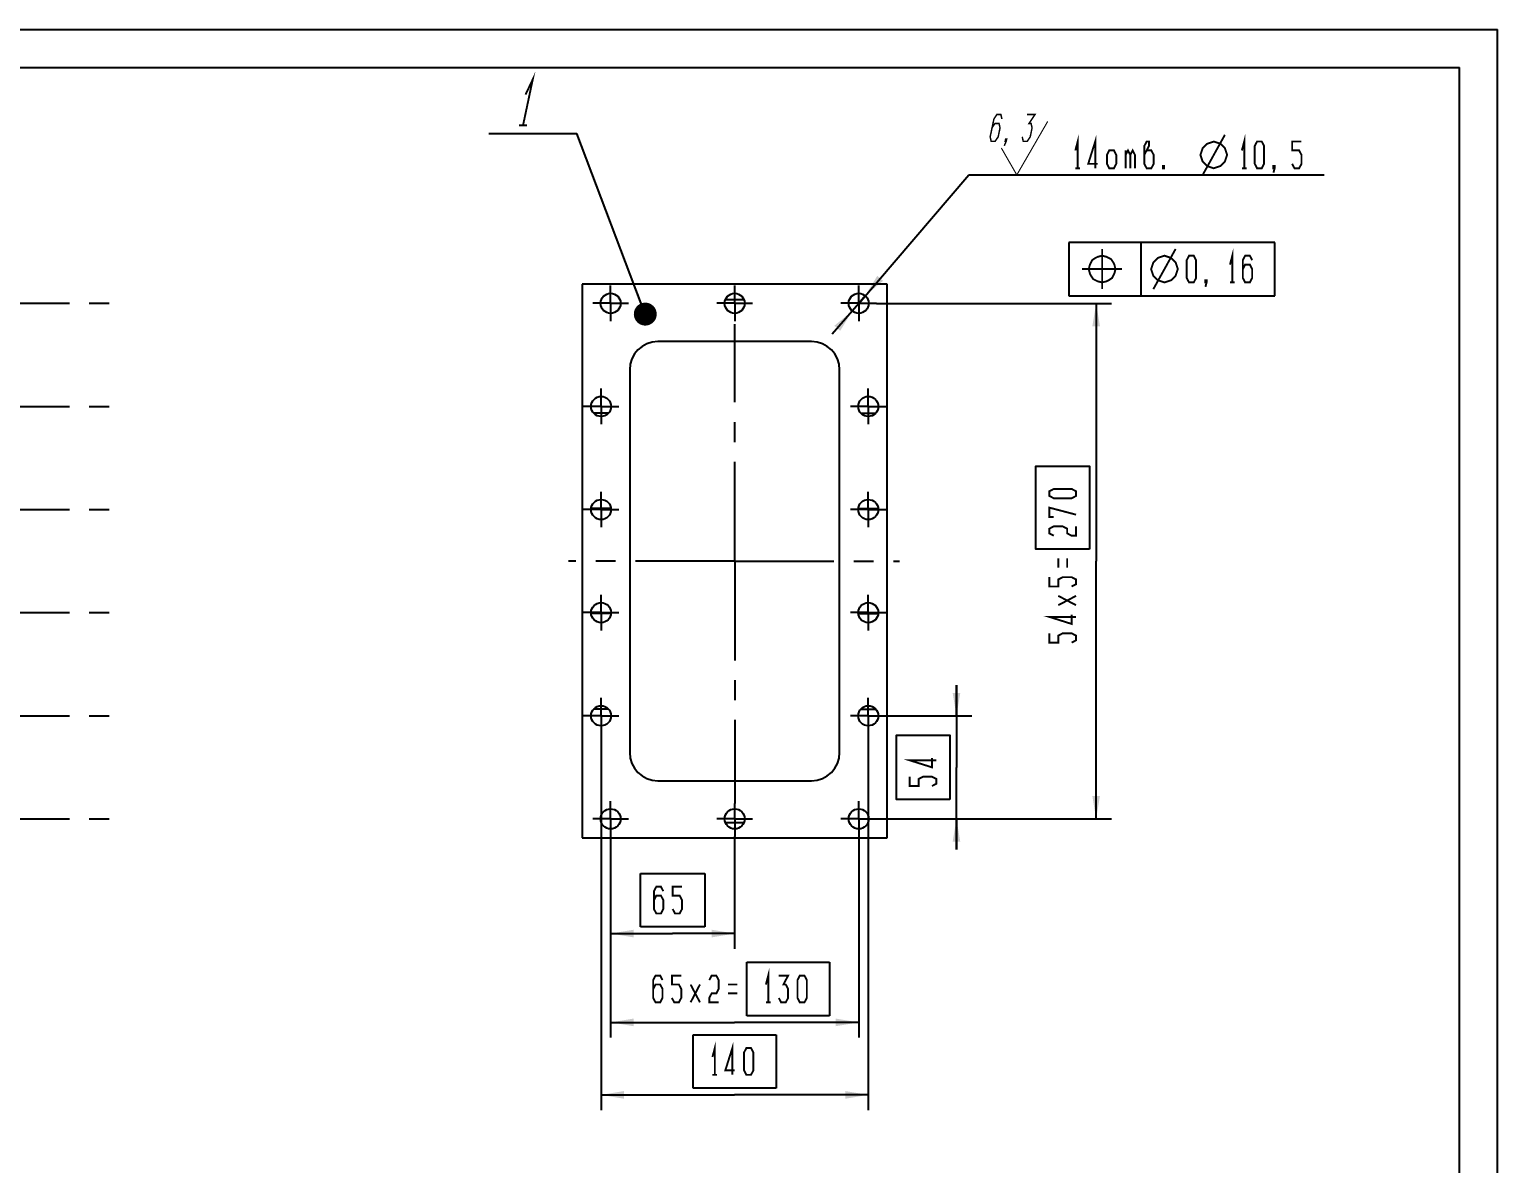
# Model space of a CAD drawing. Header units: millimetres. Extents: x 0 to 630, y 0 to 297.
# Drawn here: x 437.6 to 630, y 148.5 to 297 of the extents above; entities that cross this region are included whole.
import ezdxf

# ---------------------------------------------------------------- set-up
doc = ezdxf.new("R2010")
doc.units = ezdxf.units.MM
doc.header["$LTSCALE"] = 34.65
doc.linetypes.add('CENTER', pattern=[0.6, 0.375, -0.075, 0.075, -0.075])
doc.layers.get('0').update_dxf_attribs({"linetype": 'CONTINUOUS'})
for name, color, linetype in [('ALL_AXIS', 7, 'CONTINUOUS'), ('ALL_DIMENSIONS', 7, 'CONTINUOUS'), ('ALL_GTOL', 7, 'CONTINUOUS'), ('ALL_SURF_FIN', 7, 'CONTINUOUS')]:
    doc.layers.add(name, color=color, linetype=linetype)
doc.styles.get("Standard").update_dxf_attribs({"font": 'txt', "width": 0.7})
doc.dimstyles.new('DIMSTYLE_1', dxfattribs={"dimtxt": 3.5, "dimasz": 3, "dimexe": 0.18, "dimexo": 0.0625, "dimgap": 0.09, "dimtad": 1, "dimtih": 1, "dimtoh": 1, "dimdec": 5, "dimlfac": 4, "dimdsep": 46, "dimtxsty": 'STANDARD', "dimblk": '_FILLED', "dimblk1": '_FILLED', "dimblk2": '_FILLED', "dimcen": 0.09, "dimadec": 0, "dimazin": 0, "dimtp": 0.2, "dimtm": 0.2, "dimtfac": 1, "dimtdec": 5, "dimtofl": 0, "dimtmove": 0, "dimatfit": 3, "dimldrblk": '_FILLED', "dimfxl": 1, "dimtolj": 1, "dimarcsym": 0})
doc.dimstyles.new('DIMSTYLE_6', dxfattribs={"dimtxt": 3.5, "dimasz": 3, "dimexe": 0.18, "dimexo": 0.0625, "dimgap": 0.09, "dimtad": 1, "dimdec": 5, "dimlfac": 4, "dimdsep": 46, "dimtxsty": 'STANDARD', "dimblk": '_FILLED', "dimblk1": '_FILLED', "dimblk2": '_FILLED', "dimcen": 0.09, "dimadec": 0, "dimazin": 0, "dimtp": 0.5, "dimtm": 0.5, "dimtfac": 1, "dimtdec": 5, "dimtofl": 0, "dimtmove": 0, "dimatfit": 3, "dimldrblk": '_FILLED', "dimfxl": 1, "dimtolj": 1, "dimarcsym": 0})
doc.dimstyles.new('DIMSTYLE_7', dxfattribs={"dimtxt": 3.5, "dimasz": 3, "dimexe": 0.18, "dimexo": 0.0625, "dimgap": 0.09, "dimtad": 1, "dimdec": 5, "dimlfac": 4, "dimdsep": 46, "dimtxsty": 'STANDARD', "dimblk": '_FILLED', "dimblk1": '_FILLED', "dimblk2": '_FILLED', "dimcen": 0.09, "dimadec": 0, "dimazin": 0, "dimtp": 0.3, "dimtm": 0.3, "dimtfac": 1, "dimtdec": 5, "dimtofl": 0, "dimtmove": 0, "dimatfit": 3, "dimldrblk": '_FILLED', "dimfxl": 1, "dimtolj": 1, "dimarcsym": 0})
doc.dimstyles.get("Standard").update_dxf_attribs({"dimtxt": 3.5, "dimasz": 3, "dimexe": 0.18, "dimexo": 0.0625, "dimgap": 0.09, "dimtad": 1, "dimdec": 5, "dimdsep": 46, "dimtxsty": 'STANDARD', "dimblk": '_FILLED', "dimblk1": '_FILLED', "dimblk2": '_FILLED', "dimcen": 0.09, "dimadec": 0, "dimazin": 0, "dimtol": 1, "dimtp": 1e-05, "dimtm": 1e-05, "dimtfac": 1, "dimtdec": 5, "dimtofl": 0, "dimtmove": 0, "dimatfit": 3, "dimldrblk": '_FILLED', "dimfxl": 1, "dimtolj": 1, "dimarcsym": 0})

# ---------------------------------------------------------------- blocks, each defined once
blk = doc.blocks.new('_FILLED')
at = {"color": 0, "linetype": 'BYBLOCK'}
blk.add_solid([(0, 0), (-1, 0.167), (-1, -0.167)], dxfattribs=at)
blk = doc.blocks.new('*D0')
at = {"layer": 'ALL_DIMENSIONS', "color": 2, "linetype": 'CONTINUOUS'}
for p, q in [((546.29, 261.13), (560.71, 277.94)), ((560.71, 277.94), (572.16, 277.94)), ((572.16, 277.94), (607.28, 277.94)), ((547.15, 262.13), (546.29, 261.13)), ((547.15, 262.13), (547.15, 262.13)), ((546.29, 261.13), (542.83, 257.1)), ((545.44, 260.14), (546.29, 261.13)), ((545.44, 260.14), (545.44, 260.14))]:
    blk.add_line(p, q, dxfattribs=at)
at = {"layer": 'ALL_DIMENSIONS', "color": 2, "linetype": 'CONTINUOUS', "xscale": 3, "yscale": 3, "zscale": 3}
for p, rotation in [((547.15, 262.13), 229.377958916), ((545.44, 260.14), 49.377958916)]:
    blk.add_blockref('_FILLED', p, dxfattribs=dict(at, rotation=rotation))
blk = doc.blocks.new('SF2_BL1', base_point=(567.29, 281.89))
at = {"layer": 'ALL_SURF_FIN', "color": 2, "linetype": 'CONTINUOUS'}
for points, const_width in [([(565.06, 285.26), (564.92, 285.85), (564.4, 285.85), (564.01, 285.26), (563.52, 282.93), (563.65, 282.35), (564.18, 282.35), (564.57, 282.93), (564.81, 284.1), (564.68, 284.68), (564.15, 284.68), (563.76, 284.1)], 0.194), ([(567.01, 277.94), (571.06, 284.95)], 0.146), ([(568.34, 285.85), (569.39, 285.85), (568.61, 284.68), (568.88, 284.68), (569.01, 284.1), (568.77, 282.93), (568.38, 282.35), (567.85, 282.35), (567.72, 282.93)], 0.194), ([(567.01, 277.94), (564.98, 281.47)], 0.146), ([(565.62, 282.35), (565.49, 282.35), (565.55, 282.64), (565.69, 282.64), (565.62, 282.35), (565.37, 281.76)], 0.194)]:
    blk.add_lwpolyline(points, dxfattribs=dict(at, const_width=const_width))
blk = doc.blocks.new('*D6')
at = {"layer": 'ALL_DIMENSIONS', "color": 2, "linetype": 'CONTINUOUS'}
for p, q in [((512.54, 204.81), (512.54, 155.5)), ((547.54, 204.81), (547.54, 155.5)), ((512.54, 157.5), (530.04, 157.5)), ((547.54, 157.5), (530.04, 157.5))]:
    blk.add_line(p, q, dxfattribs=at)
at = {"layer": 'ALL_DIMENSIONS', "color": 2, "linetype": 'CONTINUOUS', "xscale": 3, "yscale": 3, "zscale": 3, "rotation": 180}
blk.add_blockref('_FILLED', (512.54, 157.5), dxfattribs=at)
at = {"layer": 'ALL_DIMENSIONS', "color": 2, "linetype": 'CONTINUOUS', "xscale": 3, "yscale": 3, "zscale": 3}
blk.add_blockref('_FILLED', (547.54, 157.5), dxfattribs=at)
blk = doc.blocks.new('*D7')
at = {"layer": 'ALL_DIMENSIONS', "color": 2, "linetype": 'CONTINUOUS'}
for p, q in [((513.79, 191.31), (513.79, 164.99)), ((546.29, 191.31), (546.29, 164.99)), ((513.79, 166.99), (530.04, 166.99)), ((546.29, 166.99), (530.04, 166.99))]:
    blk.add_line(p, q, dxfattribs=at)
at = {"layer": 'ALL_DIMENSIONS', "color": 2, "linetype": 'CONTINUOUS', "xscale": 3, "yscale": 3, "zscale": 3, "rotation": 180}
blk.add_blockref('_FILLED', (513.79, 166.99), dxfattribs=at)
at = {"layer": 'ALL_DIMENSIONS', "color": 2, "linetype": 'CONTINUOUS', "xscale": 3, "yscale": 3, "zscale": 3}
blk.add_blockref('_FILLED', (546.29, 166.99), dxfattribs=at)
blk = doc.blocks.new('*D8')
at = {"layer": 'ALL_DIMENSIONS', "color": 2, "linetype": 'CONTINUOUS'}
for p, q in [((548.62, 261.13), (579.4, 261.13)), ((577.4, 261.13), (577.4, 227.38)), ((577.4, 193.63), (577.4, 227.38)), ((548.62, 193.63), (579.4, 193.63))]:
    blk.add_line(p, q, dxfattribs=at)
at = {"layer": 'ALL_DIMENSIONS', "color": 2, "linetype": 'CONTINUOUS', "xscale": 3, "yscale": 3, "zscale": 3}
for p, rotation in [((577.4, 261.13), 90), ((577.4, 193.63), 270)]:
    blk.add_blockref('_FILLED', p, dxfattribs=dict(at, rotation=rotation))
blk = doc.blocks.new('*D9')
at = {"layer": 'ALL_DIMENSIONS', "color": 2, "linetype": 'CONTINUOUS'}
for p, q in [((559.1, 207.13), (559.1, 211.13)), ((559.1, 211.13), (559.1, 200.38)), ((549.87, 207.13), (561.1, 207.13)), ((559.1, 189.63), (559.1, 200.38)), ((548.62, 193.63), (561.1, 193.63)), ((559.1, 193.63), (559.1, 189.63))]:
    blk.add_line(p, q, dxfattribs=at)
at = {"layer": 'ALL_DIMENSIONS', "color": 2, "linetype": 'CONTINUOUS', "xscale": 3, "yscale": 3, "zscale": 3}
for p, rotation in [((559.1, 207.13), 270), ((559.1, 193.63), 90)]:
    blk.add_blockref('_FILLED', p, dxfattribs=dict(at, rotation=rotation))
blk = doc.blocks.new('*D10')
at = {"layer": 'ALL_DIMENSIONS', "color": 2, "linetype": 'CONTINUOUS'}
for p, q in [((513.79, 191.31), (513.79, 176.62)), ((530.04, 191.31), (530.04, 176.62)), ((513.79, 178.62), (521.92, 178.62)), ((530.04, 178.62), (521.92, 178.62))]:
    blk.add_line(p, q, dxfattribs=at)
at = {"layer": 'ALL_DIMENSIONS', "color": 2, "linetype": 'CONTINUOUS', "xscale": 3, "yscale": 3, "zscale": 3, "rotation": 180}
blk.add_blockref('_FILLED', (513.79, 178.62), dxfattribs=at)
at = {"layer": 'ALL_DIMENSIONS', "color": 2, "linetype": 'CONTINUOUS', "xscale": 3, "yscale": 3, "zscale": 3}
blk.add_blockref('_FILLED', (530.04, 178.62), dxfattribs=at)
blk = doc.blocks.new('BALLOON2001_BL15', base_point=(503.59, 286.9))
at = {"color": 2, "linetype": 'CONTINUOUS'}
blk.add_line((497.83, 283.36), (509.35, 283.36), dxfattribs=at)
at = {"color": 2, "linetype": 'CONTINUOUS', "const_width": 0.25}
for points in [[(502.64, 288.45), (503.59, 290.45), (502.32, 284.45)], [(501.79, 284.45), (502.84, 284.45)]]:
    blk.add_lwpolyline(points, dxfattribs=at)

msp = doc.modelspace()

# ---------------------------------------------------------------- linework, layer by layer
at = {"color": 7, "linetype": 'CONTINUOUS'}
for p, q in [((0, 297), (630, 297)), ((630, 0), (630, 297)), ((20, 292), (625, 292)), ((625, 5), (625, 292)), ((510.0438208, 263.6345562), (510.0438208, 191.1345562)), ((550.0438208, 263.6345562), (510.0438208, 263.6345562)), ((550.0438208, 191.1345562), (550.0438208, 263.6345562)), ((540.0938208, 256.1345562), (519.9938208, 256.1345562)), ((516.2938208, 252.4345562), (516.2938208, 202.3345562)), ((543.7938208, 202.3345562), (543.7938208, 252.4345562)), ((519.9938208, 198.6345562), (540.0938208, 198.6345562)), ((510.0438208, 191.1345562), (550.0438208, 191.1345562))]:
    msp.add_line(p, q, dxfattribs=at)
for centre in [(513.7938208, 261.1345562), (530.0438208, 261.1345562), (546.2938208, 261.1345562), (512.5438208, 247.6345562), (547.5438208, 247.6345562), (512.5438208, 234.1345562), (547.5438208, 234.1345562), (512.5438208, 220.6345562), (547.5438208, 220.6345562), (512.5438208, 207.1345562), (547.5438208, 207.1345562), (513.7938208, 193.6345562), (530.0438208, 193.6345562), (546.2938208, 193.6345562)]:
    msp.add_circle(centre, 1.3125, dxfattribs=at)
for centre, start, end in [((519.9938208, 252.4345562), 90, 180), ((540.0938208, 252.4345562), 0, 90), ((519.9938208, 202.3345562), 180, 270), ((540.0938208, 202.3345562), 270, 360)]:
    msp.add_arc(centre, 3.7, start, end, dxfattribs=at)
at = {"layer": 'ALL_AXIS', "color": 7, "linetype": 'CENTER'}
for p, q in [((513.7938208, 261.1345562), (513.7938208, 263.4626812)), ((530.0438208, 261.1345562), (530.0438208, 263.4626812)), ((546.2938208, 261.1345562), (546.2938208, 263.4626812)), ((409.1097159, 261.1345562), (450.4597159, 261.1345562)), ((513.7938208, 261.1345562), (511.4656958, 261.1345562)), ((513.7938208, 261.1345562), (513.7938208, 258.8064312)), ((513.7938208, 261.1345562), (516.1219458, 261.1345562)), ((530.0438208, 261.1345562), (527.7156958, 261.1345562)), ((530.0438208, 261.1345562), (530.0438208, 258.8064312)), ((530.0438208, 261.1345562), (532.3719458, 261.1345562)), ((546.2938208, 261.1345562), (543.9656958, 261.1345562)), ((546.2938208, 261.1345562), (546.2938208, 258.8064312)), ((546.2938208, 261.1345562), (548.6219458, 261.1345562)), ((530.0438208, 227.3845562), (530.0438208, 258.4014787)), ((512.5438208, 247.6345562), (512.5438208, 249.9626812)), ((547.5438208, 247.6345562), (547.5438208, 249.9626812)), ((409.1097159, 247.6345562), (450.4597159, 247.6345562)), ((512.5438208, 247.6345562), (510.2156958, 247.6345562)), ((512.5438208, 247.6345562), (512.5438208, 245.3064312)), ((512.5438208, 247.6345562), (514.8719458, 247.6345562)), ((547.5438208, 247.6345562), (545.2156958, 247.6345562)), ((547.5438208, 247.6345562), (547.5438208, 245.3064312)), ((547.5438208, 247.6345562), (549.8719458, 247.6345562)), ((512.5438208, 234.1345562), (512.5438208, 236.4626812)), ((547.5438208, 234.1345562), (547.5438208, 236.4626812)), ((409.1097159, 234.1345562), (450.4597159, 234.1345562)), ((512.5438208, 234.1345562), (510.2156958, 234.1345562)), ((512.5438208, 234.1345562), (512.5438208, 231.8064312)), ((512.5438208, 234.1345562), (514.8719458, 234.1345562)), ((547.5438208, 234.1345562), (545.2156958, 234.1345562)), ((547.5438208, 234.1345562), (549.8719458, 234.1345562)), ((547.5438208, 234.1345562), (547.5438208, 231.8064312)), ((530.0438208, 227.3845562), (508.2542951, 227.3845562)), ((530.0438208, 227.3845562), (530.0438208, 195.6426292)), ((530.0438208, 227.3845562), (551.6536351, 227.3845562)), ((512.5438208, 220.6345562), (512.5438208, 222.9626812)), ((547.5438208, 220.6345562), (547.5438208, 222.9626812)), ((409.1097159, 220.6345562), (450.4597159, 220.6345562)), ((512.5438208, 220.6345562), (510.2156958, 220.6345562)), ((512.5438208, 220.6345562), (512.5438208, 218.3064312)), ((512.5438208, 220.6345562), (514.8719458, 220.6345562)), ((547.5438208, 220.6345562), (545.2156958, 220.6345562)), ((547.5438208, 220.6345562), (549.8719458, 220.6345562)), ((547.5438208, 220.6345562), (547.5438208, 218.3064312)), ((512.5438208, 207.1345562), (512.5438208, 209.4626812)), ((547.5438208, 207.1345562), (547.5438208, 209.4626812)), ((409.1097159, 207.1345562), (450.4597159, 207.1345562)), ((512.5438208, 207.1345562), (510.2156958, 207.1345562)), ((512.5438208, 207.1345562), (514.8719458, 207.1345562)), ((512.5438208, 207.1345562), (512.5438208, 204.8064312)), ((547.5438208, 207.1345562), (545.2156958, 207.1345562)), ((547.5438208, 207.1345562), (549.8719458, 207.1345562)), ((547.5438208, 207.1345562), (547.5438208, 204.8064312)), ((513.7938208, 193.6345562), (513.7938208, 195.9626812)), ((530.0438208, 193.6345562), (530.0438208, 195.6426292)), ((546.2938208, 193.6345562), (546.2938208, 195.9626812)), ((409.1097159, 193.6345562), (450.4597159, 193.6345562)), ((513.7938208, 193.6345562), (511.4656958, 193.6345562)), ((513.7938208, 193.6345562), (516.1219458, 193.6345562)), ((513.7938208, 193.6345562), (513.7938208, 191.3064312)), ((530.0438208, 193.6345562), (527.7156958, 193.6345562)), ((530.0438208, 193.6345562), (532.3719458, 193.6345562)), ((530.0438208, 193.6345562), (530.0438208, 191.3064312)), ((546.2938208, 193.6345562), (543.9656958, 193.6345562)), ((546.2938208, 193.6345562), (548.6219458, 193.6345562)), ((546.2938208, 193.6345562), (546.2938208, 191.3064312))]:
    msp.add_line(p, q, dxfattribs=at)
at = {"layer": 'ALL_AXIS', "color": 7, "linetype": 'CONTINUOUS'}
for p, q in [((528.8332187, 261.6345562), (531.2544228, 261.6345562)), ((513.5199939, 246.7595562), (511.5676477, 246.7595562)), ((546.5676477, 246.7595562), (548.5199939, 246.7595562)), ((513.8471562, 234.2595562), (511.2404853, 234.2595562)), ((546.2404853, 234.2595562), (548.8471562, 234.2595562)), ((513.8471562, 220.5095562), (511.2404853, 220.5095562)), ((546.2404853, 220.5095562), (548.8471562, 220.5095562)), ((513.5199939, 208.0095562), (511.5676477, 208.0095562)), ((546.5676477, 208.0095562), (548.5199939, 208.0095562)), ((531.2544228, 193.1345562), (528.8332187, 193.1345562))]:
    msp.add_line(p, q, dxfattribs=at)
at = {"layer": 'ALL_DIMENSIONS', "color": 2, "linetype": 'CONTINUOUS'}
for p, q in [((517.7188208, 186.4982802), (526.1188208, 186.4982802)), ((517.7188208, 179.4982802), (517.7188208, 186.4982802)), ((526.1188208, 186.4982802), (526.1188208, 179.4982802)), ((526.1188208, 179.4982802), (517.7188208, 179.4982802)), ((531.6188208, 174.8634278), (542.4688208, 174.8634278)), ((531.6188208, 167.8634278), (531.6188208, 174.8634278)), ((542.4688208, 174.8634278), (542.4688208, 167.8634278)), ((542.4688208, 167.8634278), (531.6188208, 167.8634278)), ((524.6188208, 165.3751407), (535.4688208, 165.3751407)), ((524.6188208, 158.3751407), (524.6188208, 165.3751407)), ((535.4688208, 165.3751407), (535.4688208, 158.3751407)), ((535.4688208, 158.3751407), (524.6188208, 158.3751407))]:
    msp.add_line(p, q, dxfattribs=at)
at = {"layer": 'ALL_DIMENSIONS', "color": 2, "linetype": 'CONTINUOUS', "const_width": 0.25}
for points in [[(574.6770099, 281.1494916), (574.9832813, 282.3161682), (574.9832813, 278.8161768)], [(577.2801434, 278.8161768), (577.2801434, 282.3161682), (576.3614062, 279.3994958), (577.5864148, 279.3994958)], [(591.353053, 277.9411597), (594.2697253, 283.1911469)], [(596.4936823, 281.1494916), (596.7999536, 282.3161682), (596.7999536, 278.8161768)], [(578.8113849, 279.3994958), (579.1176562, 278.8161768), (579.7301605, 278.8161768), (580.0363934, 279.3994958), (580.0363934, 280.5661725), (579.7301605, 281.1494916), (579.1176562, 281.1494916), (578.8113849, 280.5661725), (578.8113849, 279.3994958)], [(581.261402, 280.5661725), (581.5676349, 281.1494916), (581.8739063, 280.5661725), (581.8739063, 278.8161768)], [(581.261402, 278.8161768), (581.261402, 281.1494916)], [(581.8739063, 280.5661725), (582.1801392, 281.1494916), (582.4864105, 280.5661725), (582.4864105, 278.8161768)], [(583.7114191, 280.5661725), (584.3238849, 281.7328491), (584.3238849, 282.3161682), (584.017652, 282.3161682), (583.7114191, 281.7328491), (583.7114191, 279.3994958), (584.017652, 278.8161768), (584.6301563, 278.8161768), (584.9363892, 279.3994958), (584.9363892, 280.5661725), (584.6301563, 281.1494916), (584.017652, 281.1494916)], [(591.0613934, 280.5661725), (591.353053, 281.4411511), (591.9364105, 282.0245087), (592.8113892, 282.3161682), (593.6864063, 282.0245087), (594.2697253, 281.4411511), (594.5613849, 280.5661725), (594.2697253, 279.6911554), (593.6864063, 279.1078363), (592.8113892, 278.8161768), (591.9364105, 279.1078363), (591.353053, 279.6911554), (591.0613934, 280.5661725)], [(598.4843115, 278.8161768), (598.1780786, 279.3994958), (598.1780786, 281.7328491), (598.4843115, 282.3161682), (599.0968158, 282.3161682), (599.4030872, 281.7328491), (599.4030872, 279.3994958), (599.0968158, 278.8161768), (598.4843115, 278.8161768)], [(603.0780743, 279.3994958), (603.3843073, 278.8161768), (603.9968115, 278.8161768), (604.3030829, 279.3994958), (604.3030829, 280.5661725), (603.9968115, 281.1494916), (603.0780743, 281.1494916), (603.0780743, 282.3161682), (604.3030829, 282.3161682)], [(574.6770099, 278.8161768), (575.2895142, 278.8161768)], [(586.3145142, 278.8161768), (586.1613977, 278.8161768), (586.1613977, 279.1078363), (586.3145142, 279.1078363), (586.3145142, 278.8161768)], [(596.4936823, 278.8161768), (597.1061865, 278.8161768)], [(600.7812122, 278.8161768), (600.6280573, 278.8161768), (600.6280573, 279.1078363), (600.7812122, 279.1078363), (600.7812122, 278.8161768), (600.6280573, 278.2328192)], [(574.7704102, 235.9158069), (574.1870526, 235.609574), (571.8537378, 235.609574), (571.2704187, 235.9158069), (571.2704187, 236.5283112), (571.8537378, 236.8345441), (574.1870526, 236.8345441), (574.7704102, 236.5283112), (574.7704102, 235.9158069)], [(574.7704102, 233.4657898), (571.2704187, 234.3845654), (571.2704187, 233.1595569), (571.8537378, 233.1595569)], [(571.8537378, 230.7095398), (571.2704187, 231.0158112), (571.2704187, 231.6283154), (571.8537378, 231.9345483), (573.0204144, 231.9345483), (573.6037335, 231.6283154), (573.6037335, 231.0158112), (574.1870526, 230.7095398), (574.7704102, 230.7095398), (574.7704102, 231.9345483)], [(572.4370569, 226.5095654), (572.4370569, 227.734574)], [(573.6037335, 226.5095654), (573.6037335, 227.734574)], [(574.1870526, 224.0595483), (574.7704102, 224.3658197), (574.7704102, 224.978324), (574.1870526, 225.2845569), (573.0204144, 225.2845569), (572.4370569, 224.978324), (572.4370569, 224.0595483), (571.2704187, 224.0595483), (571.2704187, 225.2845569)], [(574.7704102, 221.6095697), (572.4370569, 222.8345398)], [(572.4370569, 221.6095697), (574.7704102, 222.8345398)], [(574.7704102, 220.0782898), (571.2704187, 220.0782898), (574.1870526, 219.1595526), (574.1870526, 220.3845612)], [(574.1870526, 216.709574), (574.7704102, 217.0158069), (574.7704102, 217.6283112), (574.1870526, 217.9345441), (573.0204144, 217.9345441), (572.4370569, 217.6283112), (572.4370569, 216.709574), (571.2704187, 216.709574), (571.2704187, 217.9345441)], [(556.4746088, 201.3032977), (552.9746173, 201.3032977), (555.8912512, 200.3845605), (555.8912512, 201.6095499)], [(555.8912512, 197.9345627), (556.4746088, 198.2408148), (556.4746088, 198.8532999), (555.8912512, 199.159552), (554.724613, 199.159552), (554.1412555, 198.8532999), (554.1412555, 197.9345627), (552.9746173, 197.9345627), (552.9746173, 199.159552)], [(520.693808, 184.1649445), (520.3875751, 184.7482828), (519.7750708, 184.7482828), (519.4688379, 184.1649445), (519.4688379, 181.8316104), (519.7750708, 181.2482721), (520.3875751, 181.2482721), (520.693808, 181.8316104), (520.693808, 182.998287), (520.3875751, 183.5816061), (519.7750708, 183.5816061), (519.4688379, 182.998287)], [(521.9188165, 181.8316104), (522.2250879, 181.2482721), (522.8375537, 181.2482721), (523.1438251, 181.8316104), (523.1438251, 182.998287), (522.8375537, 183.5816061), (521.9188165, 183.5816061), (521.9188165, 184.7482828), (523.1438251, 184.7482828)], [(520.5938324, 172.5300934), (520.287561, 173.1134317), (519.6750568, 173.1134317), (519.3688239, 172.5300934), (519.3688239, 170.1967593), (519.6750568, 169.613421), (520.287561, 169.613421), (520.5938324, 170.1967593), (520.5938324, 171.363436), (520.287561, 171.9467551), (519.6750568, 171.9467551), (519.3688239, 171.363436)], [(521.8188025, 170.1967593), (522.1250739, 169.613421), (522.7375781, 169.613421), (523.043811, 170.1967593), (523.043811, 171.363436), (522.7375781, 171.9467551), (521.8188025, 171.9467551), (521.8188025, 173.1134317), (523.043811, 173.1134317)], [(526.7188367, 172.5300934), (527.0250696, 173.1134317), (527.6375739, 173.1134317), (527.9438068, 172.5300934), (527.9438068, 171.363436), (527.6375739, 170.7800977), (527.0250696, 170.7800977), (526.7188367, 170.1967593), (526.7188367, 169.613421), (527.9438068, 169.613421)], [(534.1344489, 171.9467551), (534.4406818, 173.1134317), (534.4406818, 169.613421)], [(535.8188068, 173.1134317), (537.0438153, 173.1134317), (536.431311, 171.9467551), (536.7375824, 171.9467551), (537.0438153, 171.363436), (537.0438153, 170.1967593), (536.7375824, 169.613421), (536.1250781, 169.613421), (535.8188068, 170.1967593)], [(538.5750568, 169.613421), (538.2688239, 170.1967593), (538.2688239, 172.5300934), (538.5750568, 173.1134317), (539.187561, 173.1134317), (539.4938324, 172.5300934), (539.4938324, 170.1967593), (539.187561, 169.613421), (538.5750568, 169.613421)], [(524.2688196, 171.9467551), (525.4938281, 169.613421)], [(524.2688196, 169.613421), (525.4938281, 171.9467551)], [(529.1688153, 171.9467551), (530.3938239, 171.9467551)], [(529.1688153, 170.7800977), (530.3938239, 170.7800977)], [(534.1344489, 169.613421), (534.7469531, 169.613421)], [(527.1344275, 162.458476), (527.4406989, 163.6251334), (527.4406989, 160.1251419)], [(529.737561, 160.1251419), (529.737561, 163.6251334), (528.8188239, 160.7084802), (530.0438324, 160.7084802)], [(531.5750739, 160.1251419), (531.2688025, 160.7084802), (531.2688025, 163.0418143), (531.5750739, 163.6251334), (532.1875781, 163.6251334), (532.493811, 163.0418143), (532.493811, 160.7084802), (532.1875781, 160.1251419), (531.5750739, 160.1251419)], [(527.1344275, 160.1251419), (527.7469318, 160.1251419)]]:
    msp.add_lwpolyline(points, dxfattribs=at)
at = {"layer": 'ALL_DIMENSIONS', "color": 2, "linetype": 'CONTINUOUS'}
for points in [[(576.5204005, 228.9595562), (569.5204005, 228.9595562), (569.5204005, 239.8095562), (576.5204005, 239.8095562), (576.5204005, 228.9595562)], [(558.2246003, 196.1845562), (551.2246003, 196.1845562), (551.2246003, 204.5845562), (558.2246003, 204.5845562), (558.2246003, 196.1845562)]]:
    msp.add_lwpolyline(points, dxfattribs=at)
at = {"layer": 'ALL_GTOL', "color": 2, "linetype": 'CONTINUOUS'}
for p, q in [((600.8173485, 269.1184111), (573.8090152, 269.1184111)), ((573.8090152, 269.1184111), (573.8090152, 262.1184111)), ((583.2881818, 262.1184111), (583.2881818, 269.1184111)), ((600.8173485, 262.1184111), (600.8173485, 269.1184111)), ((573.8090152, 262.1184111), (600.8173485, 262.1184111))]:
    msp.add_line(p, q, dxfattribs=at)
at = {"layer": 'ALL_GTOL', "color": 2, "linetype": 'CONTINUOUS', "const_width": 0.25}
for points in [[(576.4340039, 265.6183997), (576.5798529, 265.0350806), (576.7256635, 264.743421), (577.0173615, 264.3059125), (577.6006805, 264.0142529), (578.1839996, 263.8684039), (578.7673572, 264.0142529), (579.0590167, 264.1600635), (579.4965253, 264.4517615), (579.7881848, 265.0350806), (579.9340338, 265.6183997), (579.7881848, 266.2017572), (579.6423358, 266.4934167), (579.3506763, 266.9309253), (578.7673572, 267.2225848), (578.1839996, 267.3683954), (577.6006805, 267.2225848), (577.309021, 267.0767358), (576.8715125, 266.7850763), (576.5798529, 266.2017572), (576.4340039, 265.6183997)], [(578.1839996, 262.9934253), (578.1839996, 268.2434125)], [(584.6006635, 265.6183997), (584.8923615, 266.4934167), (585.4756805, 267.0767358), (586.3506976, 267.3683954), (587.2256763, 267.0767358), (587.8090338, 266.4934167), (588.1006934, 265.6183997), (587.8090338, 264.743421), (587.2256763, 264.1600635), (586.3506976, 263.8684039), (585.4756805, 264.1600635), (584.8923615, 264.743421), (584.6006635, 265.6183997)], [(584.8923615, 262.9934253), (587.8090338, 268.2434125)], [(589.5736029, 263.8684039), (589.2673315, 264.4517615), (589.2673315, 266.7850763), (589.5736029, 267.3683954), (590.1861072, 267.3683954), (590.4923401, 266.7850763), (590.4923401, 264.4517615), (590.1861072, 263.8684039), (589.5736029, 263.8684039)], [(594.9329865, 266.2017572), (595.2392194, 267.3683954), (595.2392194, 263.8684039)], [(597.8423529, 266.7850763), (597.5360815, 267.3683954), (596.9236157, 267.3683954), (596.6173444, 266.7850763), (596.6173444, 264.4517615), (596.9236157, 263.8684039), (597.5360815, 263.8684039), (597.8423529, 264.4517615), (597.8423529, 265.6183997), (597.5360815, 266.2017572), (596.9236157, 266.2017572), (596.6173444, 265.6183997)], [(575.5590253, 265.6183997), (580.8090125, 265.6183997)], [(591.8704651, 263.8684039), (591.7173486, 263.8684039), (591.7173486, 264.1600635), (591.8704651, 264.1600635), (591.8704651, 263.8684039), (591.7173486, 263.2850848)], [(594.9329865, 263.8684039), (595.5454907, 263.8684039)]]:
    msp.add_lwpolyline(points, dxfattribs=at)

# ---------------------------------------------------------------- block references
at = {"color": 2, "linetype": 'CONTINUOUS'}
msp.add_blockref('BALLOON2001_BL15', (503.5911673, 286.903461), dxfattribs=at)
at = {"layer": 'ALL_SURF_FIN', "color": 2, "linetype": 'CONTINUOUS'}
msp.add_blockref('SF2_BL1', (567.2866982, 281.8944846), dxfattribs=at)

# ---------------------------------------------------------------- dimensions: what is measured, and where the dimension line sits
at = {"layer": 'ALL_DIMENSIONS', "color": 2, "linetype": 'CONTINUOUS'}
dim = msp.add_diameter_dim_2p(p1=(545.4392804, 260.1383549), p2=(547.1483611, 262.1307575), text='14отв. <>', dimstyle='DIMSTYLE_1', dxfattribs=at)
dim.commit()
dim.dimension.update_dxf_attribs({"geometry": '*D0', "text_midpoint": (573.9114036, 278.8161633), "dimtype": 163})
dim = msp.add_linear_dim(base=(577.3954005, 261.1345562), p1=(548.6219458, 193.6345562), p2=(548.6219458, 261.1345562), angle=90, text='54x5=<>', dimstyle='DIMSTYLE_6', dxfattribs=at)
dim.commit()
dim.dimension.update_dxf_attribs({"geometry": '*D8', "text_midpoint": (574.7704005, 216.7095562), "dimtype": 160})
dim = msp.add_linear_dim(base=(559.0996003, 207.1345562), p1=(548.6219458, 193.6345562), p2=(549.8719458, 207.1345562), angle=90, dimstyle='DIMSTYLE_7', dxfattribs=at)
dim.commit()
dim.dimension.update_dxf_attribs({"geometry": '*D9', "text_midpoint": (556.4746003, 197.9345562), "dimtype": 160})
for base, p1, p2, dimstyle, picture, middle in [((547.5438208, 157.5001407), (512.5438208, 204.8064312), (547.5438208, 204.8064312), 'DIMSTYLE_6', '*D6', (526.3688208, 160.1251407)), ((530.0438208, 178.6232802), (513.7938208, 191.3064312), (530.0438208, 191.3064312), 'DIMSTYLE_7', '*D10', (519.4688208, 181.2482802))]:
    dim = msp.add_linear_dim(base=base, p1=p1, p2=p2, dimstyle=dimstyle, dxfattribs=at)
    dim.commit()
    dim.dimension.update_dxf_attribs({"geometry": picture, "text_midpoint": middle, "dimtype": 160})
dim = msp.add_linear_dim(base=(546.2938208, 166.9884278), p1=(513.7938208, 191.3064312), p2=(546.2938208, 191.3064312), text='65x2=<>', dimstyle='DIMSTYLE_6', dxfattribs=at)
dim.commit()
dim.dimension.update_dxf_attribs({"geometry": '*D7', "text_midpoint": (519.3688208, 169.6134278), "dimtype": 160})

# ---------------------------------------------------------------- leaders
at = {"color": 2, "linetype": 'CONTINUOUS'}
msp.add_leader([(518.3317606, 259.7220136), (509.353187, 283.3586242)], dimstyle='STANDARD', override={"dimtad": 0, "dimldrblk": 'DOT'}, dxfattribs=at)

doc.saveas('drawing.dxf')
